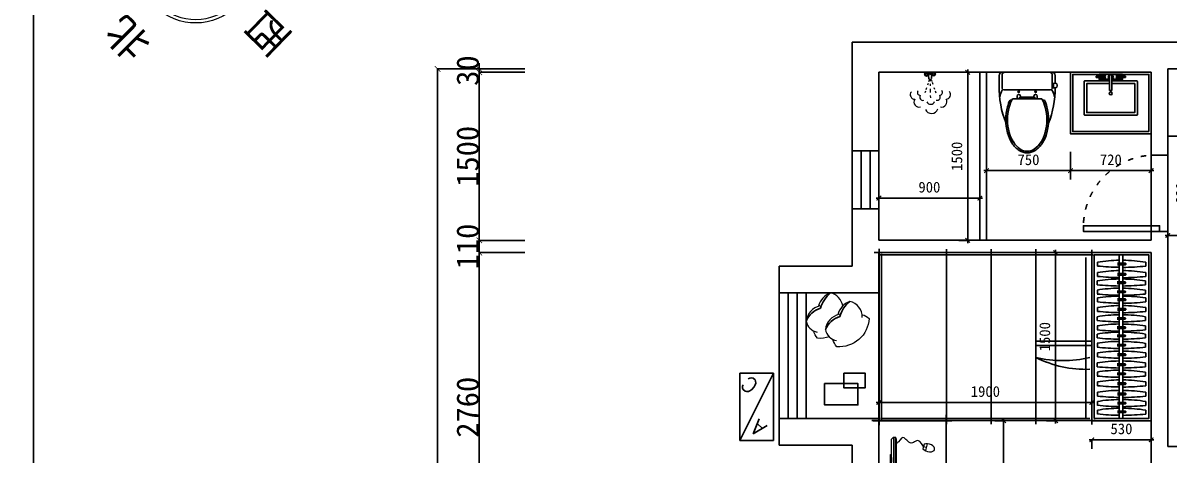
# Model space of a CAD drawing. Header units: millimetres. Extents: x -113526 to 211532, y -79714 to 28306.
# Drawn here: x 150122 to 160355, y -6487 to -2629 of the extents above; entities that cross this region are included whole.
import ezdxf

# ---------------------------------------------------------------- set-up
doc = ezdxf.new("R2010")
doc.units = ezdxf.units.MM
doc.header["$PDMODE"] = 35
doc.linetypes.add('ACAD_ISO03W100', pattern=[30, 12, -18])
doc.linetypes.add('CONTINOUS', pattern=[0])
for name, color, linetype in [('$Longfin_AP_HATCH', 1, 'Continuous'), ('10线框', 8, 'Continuous'), ('F', 8, 'Continuous'), ('J-家具线', 51, 'Continuous'), ('P-Plumbing-fix(洁具)', 4, 'Continuous'), ('填充', 8, 'Continuous'), ('文字说明', 4, 'Continuous')]:
    doc.layers.add(name, color=color, linetype=linetype)
for name, color, linetype, lineweight in [('0.15', 3, 'Continuous', 15), ('8', 8, 'Continuous', 5), ('T-填充线', 8, 'Continuous', 5), ('WALL', 160, 'Continuous', 30), ('内线', 8, 'Continuous', 9), ('地面', 155, 'Continuous', 5), ('墙线', 7, 'CONTINOUS', 30), ('外线', 4, 'Continuous', 15), ('家具线', 135, 'Continuous', 18)]:
    doc.layers.add(name, color=color, linetype=linetype, lineweight=lineweight)
doc.styles.get("Standard").update_dxf_attribs({"font": 'txt', "bigfont": 'gbcbig.shx'})
doc.styles.add('宋体', font='', dxfattribs={"width": 0.7})
doc.styles.add('标准', font='simhei.ttf')
doc.styles.get('宋体').set_extended_font_data('新宋体')
doc.dimstyles.new('50', dxfattribs={"dimtxt": 120, "dimasz": 50, "dimexe": 1, "dimexo": 1, "dimgap": 1, "dimtad": 1, "dimdec": 0, "dimtxsty": '标准', "dimblk": 'ARCHTICK', "dimcen": 0, "dimdle": 1, "dimclrd": 157, "dimclre": 157, "dimclrt": 40, "dimadec": 0, "dimazin": 0, "dimtfac": 1, "dimtdec": 0, "dimtix": 1, "dimtmove": 2, "dimatfit": 3, "dimldrblk": 'DOT', "dimfxl": 100, "dimarcsym": 0})
doc.dimstyles.new('A3 HBA_80', dxfattribs={"dimscale": 80, "dimtxt": 2, "dimasz": 0.03, "dimexe": 2, "dimexo": 2.5, "dimgap": 0.6, "dimtad": 1, "dimdec": 0, "dimzin": 0, "dimdsep": 46, "dimtxsty": '标准', "dimblk": 'HBA_DIMENSION_TICK', "dimcen": 0, "dimclrd": 1, "dimclre": 1, "dimclrt": 2, "dimadec": 0, "dimazin": 0, "dimtfac": 1, "dimtdec": 0, "dimtix": 1, "dimtmove": 2, "dimatfit": 3, "dimldrblk": 'DOT', "dimfxl": 1, "dimtvp": 1, "dimtolj": 1, "dimtzin": 0, "dimarcsym": 0})

# ---------------------------------------------------------------- blocks, each defined once
blk = doc.blocks.new('*X105')
at = {"color": 0, "linetype": 'ByBlock'}
for p, q in [((-215.75, 162.49), (-215.7467, 162.49)), ((-215.75, 162.48), (-215.7433, 162.48)), ((-215.75, 162.47), (-215.74, 162.47)), ((-215.75, 162.46), (-215.7367, 162.46)), ((-215.75, 162.45), (-215.7333, 162.45)), ((-215.75, 162.44), (-215.73, 162.44)), ((-215.75, 162.43), (-215.7267, 162.43)), ((-215.75, 162.42), (-215.7233, 162.42)), ((-215.75, 162.41), (-215.72, 162.41)), ((-215.75, 162.4), (-215.7167, 162.4)), ((-215.75, 162.39), (-215.7133, 162.39)), ((-215.75, 162.38), (-215.71, 162.38)), ((-215.75, 162.37), (-215.7067, 162.37)), ((-215.75, 162.36), (-215.7033, 162.36)), ((-215.75, 162.35), (-215.7, 162.35)), ((-215.75, 162.34), (-215.6967, 162.34)), ((-215.75, 162.33), (-215.6933, 162.33)), ((-215.75, 162.32), (-215.69, 162.32)), ((-215.75, 162.31), (-215.6867, 162.31)), ((-215.75, 162.3), (-215.6833, 162.3)), ((-215.75, 162.29), (-215.68, 162.29)), ((-215.75, 162.28), (-215.6767, 162.28)), ((-215.75, 162.27), (-215.6733, 162.27)), ((-215.75, 162.26), (-215.67, 162.26)), ((-215.75, 162.25), (-215.6667, 162.25))]:
    blk.add_line(p, q, dxfattribs=at)
blk = doc.blocks.new('A$C2CD672AE')
at = {"layer": '内线'}
for p, q in [((1439, 2139), (1490, 716)), ((1073, 1791), (1139, 1730)), ((1171, 1700), (1204, 1670)), ((1737, 1720), (1707, 1688)), ((1828, 1818), (1767, 1753)), ((2175, 1453), (753, 1402)), ((1192, 1134), (1222, 1167)), ((1757, 1155), (1725, 1185)), ((1101, 1037), (1161, 1102)), ((1855, 1064), (1790, 1124))]:
    blk.add_line(p, q, dxfattribs=at)
blk.add_ellipse((1464, 1427), major_axis=(711, 26), ratio=1, start_param=3.141978264177717, end_param=9.425163571357302, dxfattribs=at)
at = {"layer": '填充'}
for p, q in [((1219, 1686), (1690, 1703)), ((1150, 1594), (1766, 1616)), ((1117, 1504), (1805, 1529)), ((1123, 1326), (1812, 1351)), ((1163, 1239), (1779, 1261)), ((1239, 1152), (1709, 1169))]:
    blk.add_line(p, q, dxfattribs=at)
for centre, major_axis, start_param, end_param in [((1512, 1429), (359, 13), 1.703934, 4.579254), ((1638, 1434), (396, 14), 2.024394, 4.258792), ((1978, 1446), (624, 23), 2.535824, 3.747363), ((1417, 1426), (359, 13), -1.437658, 1.437662), ((1291, 1421), (396, 14), -1.117199, 1.117198), ((951, 1409), (624, 23), -0.605771, 0.605769)]:
    blk.add_ellipse(centre, major_axis=major_axis, ratio=1, start_param=start_param, end_param=end_param, dxfattribs=at)
at = {"layer": '外线', "color": 4}
for p, q in [((1326, 1755), (1439, 2139)), ((1439, 2139), (1578, 1764)), ((1119, 1708), (1073, 1791)), ((1073, 1791), (1160, 1752)), ((1204, 1732), (1249, 1711)), ((1658, 1726), (1702, 1749)), ((1745, 1773), (1828, 1818)), ((1828, 1818), (1788, 1732)), ((1166, 1621), (1142, 1665)), ((1768, 1688), (1748, 1642)), ((1792, 1566), (2175, 1453)), ((753, 1402), (1127, 1542)), ((2175, 1453), (1801, 1313)), ((1136, 1289), (753, 1402)), ((1160, 1167), (1181, 1212)), ((1270, 1129), (1226, 1105)), ((1724, 1123), (1679, 1144)), ((1762, 1233), (1786, 1190)), ((1810, 1147), (1855, 1064)), ((1101, 1037), (1140, 1123)), ((1184, 1082), (1101, 1037)), ((1490, 716), (1350, 1090)), ((1602, 1100), (1490, 716)), ((1855, 1064), (1769, 1103))]:
    blk.add_line(p, q, dxfattribs=at)
for major_axis, start_param, end_param in [((667, 24), 1.593102, 3.119284), ((667, 24), 0.022306, 1.548488), ((444, 16), 1.779546, 2.932844), ((444, 16), 0.208747, 1.362046), ((400, 14), 1.84607, 2.866322), ((356, 13), 3.142587, 9.425772), ((400, 14), 0.275272, 1.295524), ((667, 24), -1.548489, -0.022306), ((667, 24), 3.163899, 4.690082), ((444, 16), 3.350341, 4.503639), ((400, 14), 3.416861, 4.437113), ((444, 16), -1.362047, -0.208749), ((400, 14), -1.295523, -0.275271)]:
    blk.add_ellipse((1464, 1427), major_axis=major_axis, ratio=1, start_param=start_param, end_param=end_param, dxfattribs=at)
at = {"layer": '填充', "zscale": 1423.198896863453}
for p, xscale, yscale, rotation in [((316625, -217920), 1423.198923259011, 1423.198883873476, 2.064354803936039), ((220812, 316588), 1423.198883873476, 1423.198923259011, 92.06435480393606), ((-217884, -313734), 1423.198883873496, 1423.198923259011, 272.064354803936), ((-313697, 220775), 1423.198923259011, 1423.198883873476, 182.064354803936)]:
    blk.add_blockref('*X105', p, dxfattribs=dict(at, xscale=xscale, yscale=yscale, rotation=rotation))
at = {"layer": '文字说明', "color": 4, "style": '宋体'}
for s, rotation, p in [('东', 3.7854, (1155, 2475)), ('南', 271.9394, (2505, 1716)), ('北', 91.7842, (426, 1098)), ('西', 182.5946, (1780, 404))]:
    blk.add_text(s, height=370, rotation=rotation, dxfattribs=at).set_placement(p)
blk = doc.blocks.new('_ArchTick')
at = {"color": 0, "linetype": 'ByBlock', "const_width": 0.15}
blk.add_lwpolyline([(-0.5, -0.5), (0.5, 0.5)], dxfattribs=at)
blk = doc.blocks.new('*D293')
at = {"color": 157, "lineweight": -2, "ltscale": 200, "transparency": 16777216}
for p, q in [((154604, -3040), (154196, -3040)), ((154604, -3070), (154196, -3070)), ((154197, -3040), (154197, -2990)), ((154197, -3040), (154197, -3070)), ((154197, -3070), (154197, -3120))]:
    blk.add_line(p, q, dxfattribs=at)
at = {"layer": 'Defpoints', "color": 0, "ltscale": 200, "transparency": 16777216}
for p in [(154197, -3070), (154605, -3040), (154605, -3070)]:
    blk.add_point(p, dxfattribs=at)
at = {"color": 157, "lineweight": -2, "ltscale": 200, "transparency": 16777216, "xscale": 50, "yscale": 50, "zscale": 50}
for p, rotation in [((154197, -3040), 270), ((154197, -3070), 90)]:
    blk.add_blockref('_ArchTick', p, dxfattribs=dict(at, rotation=rotation))
at = {"color": 2, "ltscale": 200, "transparency": 16777216, "insert": (154094, -3055), "char_height": 200, "attachment_point": 5, "rotation": 90, "style": '标准'}
blk.add_mtext('30', dxfattribs=at)
blk = doc.blocks.new('_Dot')
at = {"color": 0, "linetype": 'ByBlock', "lineweight": -2}
blk.add_line((-0.5, 0), (-1, 0), dxfattribs=at)
at = {"color": 0, "linetype": 'ByBlock', "const_width": 0.5}
blk.add_lwpolyline([(-0.25, 0, 1), (0.25, 0, 1)], format="xyb", close=True, dxfattribs=at)
blk = doc.blocks.new('DOT')
at = {"color": 0, "linetype": 'ByBlock'}
blk.add_line((-0.35, 0), (-1, 0), dxfattribs=at)
at = {"color": 0, "linetype": 'ByBlock', "const_width": 0.35}
blk.add_lwpolyline([(-0.175, 0, 1), (0.175, 0, 1)], format="xyb", close=True, dxfattribs=at)
blk = doc.blocks.new('*D294')
at = {"color": 157, "lineweight": -2, "ltscale": 200, "transparency": 16777216}
for p, q in [((154604, -3070), (154196, -3070)), ((154197, -3069), (154197, -4571)), ((154604, -4570), (154196, -4570))]:
    blk.add_line(p, q, dxfattribs=at)
at = {"layer": 'Defpoints', "color": 0, "ltscale": 200, "transparency": 16777216}
for p in [(154605, -3070), (154197, -4570), (154605, -4570)]:
    blk.add_point(p, dxfattribs=at)
at = {"color": 157, "lineweight": -2, "ltscale": 200, "transparency": 16777216, "xscale": 50, "yscale": 50, "zscale": 50}
for p, rotation in [((154197, -3070), 90), ((154197, -4570), 270)]:
    blk.add_blockref('_ArchTick', p, dxfattribs=dict(at, rotation=rotation))
at = {"color": 2, "ltscale": 200, "transparency": 16777216, "insert": (154094, -3820), "char_height": 200, "attachment_point": 5, "rotation": 90, "style": '标准'}
blk.add_mtext('1500', dxfattribs=at)
blk = doc.blocks.new('*D295')
at = {"color": 157, "lineweight": -2, "ltscale": 200, "transparency": 16777216}
for p, q in [((154604, -4570), (154196, -4570)), ((154197, -4570), (154197, -4520)), ((154197, -4570), (154197, -4680)), ((154604, -4680), (154196, -4680)), ((154197, -4680), (154197, -4730))]:
    blk.add_line(p, q, dxfattribs=at)
at = {"layer": 'Defpoints', "color": 0, "ltscale": 200, "transparency": 16777216}
for p in [(154605, -4570), (154197, -4680), (154605, -4680)]:
    blk.add_point(p, dxfattribs=at)
at = {"color": 157, "lineweight": -2, "ltscale": 200, "transparency": 16777216, "xscale": 50, "yscale": 50, "zscale": 50}
for p, rotation in [((154197, -4570), 270), ((154197, -4680), 90)]:
    blk.add_blockref('_ArchTick', p, dxfattribs=dict(at, rotation=rotation))
at = {"color": 2, "ltscale": 200, "transparency": 16777216, "insert": (154094, -4625), "char_height": 200, "attachment_point": 5, "rotation": 90, "style": '标准'}
blk.add_mtext('110', dxfattribs=at)
blk = doc.blocks.new('*D296')
at = {"color": 157, "lineweight": -2, "ltscale": 200, "transparency": 16777216}
for p, q in [((154604, -4680), (154196, -4680)), ((154197, -4679), (154197, -7441)), ((154604, -7440), (154196, -7440))]:
    blk.add_line(p, q, dxfattribs=at)
at = {"layer": 'Defpoints', "color": 0, "ltscale": 200, "transparency": 16777216}
for p in [(154605, -4680), (154197, -7440), (154605, -7440)]:
    blk.add_point(p, dxfattribs=at)
at = {"color": 157, "lineweight": -2, "ltscale": 200, "transparency": 16777216, "xscale": 50, "yscale": 50, "zscale": 50}
for p, rotation in [((154197, -4680), 90), ((154197, -7440), 270)]:
    blk.add_blockref('_ArchTick', p, dxfattribs=dict(at, rotation=rotation))
at = {"color": 2, "ltscale": 200, "transparency": 16777216, "insert": (154094, -6060), "char_height": 200, "attachment_point": 5, "rotation": 90, "style": '标准'}
blk.add_mtext('2760', dxfattribs=at)
blk = doc.blocks.new('*D303')
at = {"color": 157, "lineweight": -2, "ltscale": 200, "transparency": 16777216}
for p, q in [((154604, -3040), (153823, -3040)), ((153824, -3039), (153824, -13081)), ((154604, -13080), (153823, -13080))]:
    blk.add_line(p, q, dxfattribs=at)
at = {"layer": 'Defpoints', "color": 0, "ltscale": 200, "transparency": 16777216}
for p in [(154605, -3040), (153824, -13080), (154605, -13080)]:
    blk.add_point(p, dxfattribs=at)
at = {"color": 157, "lineweight": -2, "ltscale": 200, "transparency": 16777216, "xscale": 50, "yscale": 50, "zscale": 50}
for p, rotation in [((153824, -3040), 90), ((153824, -13080), 270)]:
    blk.add_blockref('_ArchTick', p, dxfattribs=dict(at, rotation=rotation))
at = {"color": 2, "ltscale": 200, "transparency": 16777216, "insert": (153722, -8060), "char_height": 200, "attachment_point": 5, "rotation": 90, "style": '标准'}
blk.add_mtext('10040', dxfattribs=at)
blk = doc.blocks.new('sadffgdj')
at = {"color": 250, "linetype": 'Continuous'}
for p, q in [((108091, -7757), (108692, -7757)), ((108091, -8057), (108091, -7757)), ((108692, -7757), (108692, -8057)), ((108692, -8057), (108091, -8057))]:
    blk.add_line(p, q, dxfattribs=at)
at = {"color": 250, "linetype": 'ByBlock'}
blk.add_line((108692, -8057), (108091, -7757), dxfattribs=at)
at = {"color": 250, "linetype": 'Continuous'}
for s, p in [('A', (108220, -8005)), ('C', (108598, -7933))]:
    blk.add_text(s, height=136, rotation=48.9322, dxfattribs=at).set_placement(p)
blk = doc.blocks.new('dsfbN')
at = {"color": 8}
blk.add_lwpolyline([(173732475, 71137091, -0.14773), (173732557, 71136951, -0.213343), (173732678, 71136828, -0.178662)], format="xyb", dxfattribs=at)
at = {"layer": '0.15', "color": 4, "linetype": 'ByBlock'}
for points in [[(173732355, 71136954, -0.356772), (173732475, 71137091, -0.249542), (173732575, 71136967, 9.61688)], [(173732358, 71136978, 0.165541), (173732295, 71136949, 0.425989), (173732568, 71136681, 0.121523), (173732606, 71136744, -7.115464)], [(173732564, 71136971, -0.306663), (173732678, 71136828, -0.30633), (173732574, 71136735, 0.872847)]]:
    blk.add_lwpolyline(points, format="xyb", dxfattribs=at)
blk = doc.blocks.new('DGBAehnrgm')
at = {"color": 8}
blk.add_lwpolyline([(173732475, 71137091, -0.14773), (173732557, 71136951, -0.213343), (173732678, 71136828, -0.178662)], format="xyb", dxfattribs=at)
at = {"layer": '0.15', "color": 4, "linetype": 'ByBlock'}
for points in [[(173732359, 71136982, -0.302541), (173732475, 71137091, -0.249542), (173732575, 71136967)], [(173732564, 71136971, -0.306663), (173732678, 71136828, -0.30633), (173732574, 71136735, 0.872847)], [(173732464, 71136699, 0.100993), (173732568, 71136681, 0.121523), (173732606, 71136744)]]:
    blk.add_lwpolyline(points, format="xyb", dxfattribs=at)
at = {"layer": '$Longfin_AP_HATCH', "color": 2}
blk.add_blockref('dsfbN', (-176, -66), dxfattribs=at)
blk = doc.blocks.new('A$C2DE57C36')
at = {"color": 251}
for p, q in [((0, 1944), (1576, 1944)), ((41, 16), (41, 2010)), ((1541, 0), (1541, 1989)), ((50, 1924), (1531, 1924)), ((50, 1924), (1531, 1924)), ((61, 64), (61, 1933)), ((61, 64), (61, 1933)), ((1521, 34), (1521, 1934)), ((1521, 34), (1521, 1934)), ((10, 1344), (1571, 1344)), ((10, 1344), (1571, 1344)), ((10, 944), (1571, 944)), ((10, 944), (1571, 944)), ((10, 544), (1571, 544)), ((10, 544), (1571, 544)), ((711, 44), (711, 544)), ((711, 44), (711, 544)), ((751, 44), (751, 544)), ((751, 44), (751, 544))]:
    blk.add_line(p, q, dxfattribs=at)
at = {"color": 4}
for p, q in [((0, 1944), (1576, 1944)), ((41, 16), (41, 2010)), ((1541, 0), (1541, 1989)), ((1541, 50), (1541, 550)), ((8, 46), (1566, 46))]:
    blk.add_line(p, q, dxfattribs=at)
at = {"color": 250}
blk.add_line((61, 100), (1496, 100), dxfattribs=at)
at = {"color": 251}
for centre, radius, start, end in [((1482, 101), 983, 153.2081, 182.1434), ((1638, 304), 1061, 166.9264, 193.0736)]:
    blk.add_arc(centre, radius, start, end, dxfattribs=at)
blk = doc.blocks.new('drtyjj')
at = {"layer": 'F', "color": 8}
for p, q in [((174031251, 70471532), (174031251, 70471497)), ((174031434, 70471523), (174031505, 70471523)), ((174031434, 70471509), (174031505, 70471509)), ((174031682, 70471497), (174031682, 70471532))]:
    blk.add_line(p, q, dxfattribs=at)
for centre, radius, start, end in [((174031474, 70470092), 1457, 90.6883, 98.7924), ((174031474, 70473686), 2201, 264.1905, 269.5447), ((174031438, 70471516), 8.08, 123.9774, 236.0226), ((174031477, 70470315), 1234, 80.4428, 89.4543), ((174031477, 70473348), 1862, 270.3605, 276.3167)]:
    blk.add_arc(centre, radius, start, end, dxfattribs=at)
blk = doc.blocks.new('hfd')
at = {"layer": 'F', "color": 8}
for p, q in [((-1034314, -372043), (-1034280, -372043)), ((-1034232, -372043), (-1034197, -372043)), ((-1034305, -372225), (-1034305, -372297)), ((-1034291, -372225), (-1034291, -372297)), ((-1034222, -372225), (-1034222, -372297)), ((-1034209, -372225), (-1034209, -372297)), ((-1034280, -372474), (-1034314, -372474)), ((-1034197, -372473), (-1034232, -372473))]:
    blk.add_line(p, q, dxfattribs=at)
for centre, radius, start, end in [((-1032874, -372266), 1457, 171.2076, 179.3117), ((-1036469, -372266), 2201, 0.4553, 5.8095), ((-1032791, -372265), 1457, 171.2076, 179.3117), ((-1036386, -372265), 2201, 0.4553, 5.8095), ((-1034298, -372230), 8.08, 33.9774, 146.0226), ((-1034216, -372230), 8.08, 33.9774, 146.0226), ((-1033097, -372269), 1234, 180.5457, 189.5572), ((-1036130, -372269), 1862, 353.6833, 359.6395), ((-1033015, -372269), 1234, 180.5457, 189.5572), ((-1036047, -372269), 1862, 353.6833, 359.6395)]:
    blk.add_arc(centre, radius, start, end, dxfattribs=at)
blk = doc.blocks.new('HBA_DIMENSION_TICK')
at = {"color": 0, "linetype": 'ByBlock'}
for p, q in [((-10, 0), (0, 0)), ((0, 0), (10, 0))]:
    blk.add_line(p, q, dxfattribs=at)
at = {"color": 50, "linetype": 'ByBlock'}
blk.add_solid([(-10, -7), (-7, -10), (7, 10), (10, 7)], dxfattribs=at)
blk = doc.blocks.new('*D330')
at = {"color": 157, "lineweight": -2, "transparency": 16777216}
for p, q in [((158878, -6180), (158798, -6180)), ((158878, -6182), (158878, -7437)), ((158878, -7440), (158798, -7440))]:
    blk.add_line(p, q, dxfattribs=at)
at = {"layer": 'Defpoints', "color": 0, "transparency": 16777216}
for p in [(158878, -6180), (158878, -7440), (158878, -7440)]:
    blk.add_point(p, dxfattribs=at)
at = {"color": 157, "lineweight": -2, "transparency": 16777216, "xscale": 2.4, "yscale": 2.4, "zscale": 2.4}
for p, rotation in [((158878, -6180), 90), ((158878, -7440), 270)]:
    blk.add_blockref('HBA_DIMENSION_TICK', p, dxfattribs=dict(at, rotation=rotation))
at = {"color": 2, "transparency": 16777216, "insert": (158782, -6810), "char_height": 96, "attachment_point": 5, "rotation": 90, "style": '标准'}
blk.add_mtext('\\A1;1260', dxfattribs=at)
blk = doc.blocks.new('A$C63650F3D')
at = {"layer": '8', "color": 8}
for p, q in [((243, 852), (243, 942)), ((166, 775), (75, 774)), ((320, 775), (411, 775)), ((243, 697), (243, 607))]:
    blk.add_line(p, q, dxfattribs=at)
for radius in [77.3, 69.4]:
    blk.add_circle((243, 775), radius, dxfattribs=at)
at = {"layer": 'WALL', "color": 4}
for p, q in [((50, 324), (50, 1024)), ((1310, 324), (1310, 1024)), ((1360, 974), (0, 974)), ((1361, 374), (0, 374)), ((401, 0), (364, 374)), ((851, 5), (879, 374))]:
    blk.add_line(p, q, dxfattribs=at)
at = {"layer": 'WALL', "color": 8}
for p, q in [((439, 135), (407, 374)), ((810, 130), (837, 374))]:
    blk.add_line(p, q, dxfattribs=at)
blk.add_circle((243, 775), 104, dxfattribs=at)
for centre in [(637, 735), (637, 672)]:
    blk.add_arc(centre, 548, 244.4664, 292.7937, dxfattribs=at)
at = {"layer": 'WALL', "color": 4}
blk.add_arc((636, 941), 881, 250.3249, 287.7584, dxfattribs=at)
at = {"layer": '地面', "color": 8}
for p, q in [((1162, 843), (757, 843)), ((1162, 829), (757, 829)), ((773, 820), (757, 822)), ((1005, 874), (915, 874)), ((939, 874), (939, 861)), ((981, 873), (939, 873)), ((981, 871), (939, 871)), ((981, 868), (939, 868)), ((981, 865), (939, 865)), ((981, 862), (939, 862)), ((981, 874), (981, 861)), ((1104, 543), (1043, 559)), ((1100, 570), (1059, 582)), ((1080, 576), (1073, 551))]:
    blk.add_line(p, q, dxfattribs=at)
at = {"layer": '地面', "color": 8, "extrusion": (0, 0, -1)}
for centre, major_axis, start_param, end_param in [((925, 865), (13.5, -0.1), 2.81224, 3.889051), ((995, 865), (-0.1, -13.5), 3.950423, 5.027234)]:
    blk.add_ellipse(centre, major_axis=major_axis, ratio=1, start_param=start_param, end_param=end_param, dxfattribs=at)
at = {"layer": '地面', "color": 8}
blk.add_ellipse((1068, 533), major_axis=(15.1, 56.2), ratio=0.57476, start_param=0.696467, end_param=5.586718, dxfattribs=at)
blk.add_open_spline([(1080, 576), (1167, 623), (1065, 680), (1190, 761), (1141, 776), (1110, 813), (1104, 820)], degree=3, knots=[0, 0, 0, 0, 95.267972, 207.243527, 324.461045, 354.719429, 354.719429, 354.719429, 354.719429], dxfattribs=at)
at = {"layer": '家具线', "color": 8}
for p, q in [((757, 843), (775, 861)), ((757, 822), (757, 843)), ((1147, 820), (773, 820)), ((775, 861), (1144, 861)), ((1144, 861), (1162, 843)), ((1147, 820), (1162, 822)), ((1162, 843), (1162, 822))]:
    blk.add_line(p, q, dxfattribs=at)
blk = doc.blocks.new('*D343')
at = {"color": 157, "lineweight": -2, "transparency": 16777216}
for p, q in [((157765, -6017), (157765, -5937)), ((157768, -6017), (159663, -6017)), ((159665, -6017), (159665, -5937))]:
    blk.add_line(p, q, dxfattribs=at)
at = {"layer": 'Defpoints', "color": 0, "transparency": 16777216}
for p in [(159665, -6017), (157765, -6130), (159665, -6078)]:
    blk.add_point(p, dxfattribs=at)
at = {"color": 157, "lineweight": -2, "transparency": 16777216, "xscale": 2.4, "yscale": 2.4, "zscale": 2.4, "rotation": 180}
blk.add_blockref('HBA_DIMENSION_TICK', (157765, -6017), dxfattribs=at)
at = {"color": 157, "lineweight": -2, "transparency": 16777216, "xscale": 2.4, "yscale": 2.4, "zscale": 2.4}
blk.add_blockref('HBA_DIMENSION_TICK', (159665, -6017), dxfattribs=at)
at = {"color": 2, "transparency": 16777216, "insert": (158715, -5920), "char_height": 96, "attachment_point": 5, "style": '标准'}
blk.add_mtext('\\A1;1900', dxfattribs=at)
blk = doc.blocks.new('*D344')
at = {"color": 157, "lineweight": -2, "transparency": 16777216}
for p, q in [((159665, -6350), (159665, -6430)), ((159668, -6350), (160193, -6350)), ((160195, -6350), (160195, -6430))]:
    blk.add_line(p, q, dxfattribs=at)
at = {"layer": 'Defpoints', "color": 0, "transparency": 16777216}
for p in [(159665, -6213), (160195, -6245), (160195, -6350)]:
    blk.add_point(p, dxfattribs=at)
at = {"color": 157, "lineweight": -2, "transparency": 16777216, "xscale": 2.4, "yscale": 2.4, "zscale": 2.4, "rotation": 180}
blk.add_blockref('HBA_DIMENSION_TICK', (159665, -6350), dxfattribs=at)
at = {"color": 157, "lineweight": -2, "transparency": 16777216, "xscale": 2.4, "yscale": 2.4, "zscale": 2.4}
blk.add_blockref('HBA_DIMENSION_TICK', (160195, -6350), dxfattribs=at)
at = {"color": 2, "transparency": 16777216, "insert": (159930, -6253), "char_height": 96, "attachment_point": 5, "style": '标准'}
blk.add_mtext('\\A1;530', dxfattribs=at)
blk = doc.blocks.new('*D345')
at = {"color": 157, "lineweight": -2, "transparency": 16777216}
for p, q in [((159342, -4680), (159262, -4680)), ((159342, -6177), (159342, -4682)), ((159342, -6180), (159262, -6180))]:
    blk.add_line(p, q, dxfattribs=at)
at = {"layer": 'Defpoints', "color": 0, "transparency": 16777216}
for p in [(159342, -4680), (159342, -4680), (159342, -6180)]:
    blk.add_point(p, dxfattribs=at)
at = {"color": 157, "lineweight": -2, "transparency": 16777216, "xscale": 2.4, "yscale": 2.4, "zscale": 2.4}
for p, rotation in [((159342, -4680), 90), ((159342, -6180), 270)]:
    blk.add_blockref('HBA_DIMENSION_TICK', p, dxfattribs=dict(at, rotation=rotation))
at = {"color": 2, "transparency": 16777216, "insert": (159246, -5430), "char_height": 96, "attachment_point": 5, "rotation": 90, "style": '标准'}
blk.add_mtext('\\A1;1500', dxfattribs=at)
blk = doc.blocks.new('*D346')
at = {"color": 157, "lineweight": -2, "transparency": 16777216}
for p, q in [((160505, -3810), (160641, -3810)), ((160561, -4487), (160561, -3812)), ((160505, -4490), (160641, -4490))]:
    blk.add_line(p, q, dxfattribs=at)
at = {"layer": 'Defpoints', "color": 0, "transparency": 16777216}
for p in [(160345, -3810), (160561, -3810), (160345, -4490)]:
    blk.add_point(p, dxfattribs=at)
at = {"color": 157, "lineweight": -2, "transparency": 16777216, "xscale": 2.4, "yscale": 2.4, "zscale": 2.4}
for p, rotation in [((160561, -3810), 90), ((160561, -4490), 270)]:
    blk.add_blockref('HBA_DIMENSION_TICK', p, dxfattribs=dict(at, rotation=rotation))
at = {"color": 2, "transparency": 16777216, "insert": (160464, -4150), "char_height": 96, "attachment_point": 5, "rotation": 90, "style": '标准'}
blk.add_mtext('\\A1;680', dxfattribs=at)
blk = doc.blocks.new('A$C0A38447F')
at = {"layer": 'P-Plumbing-fix(洁具)', "color": 251, "linetype": 'ByBlock'}
for p, q in [((-398, 469), (-498, 469)), ((-498, 449), (-498, 469)), ((-398, 449), (-498, 449)), ((-398, 469), (-398, 449)), ((-323, 484), (-323, 285)), ((-293, 484), (-323, 484)), ((-293, 484), (-293, 285)), ((-218, 469), (-118, 469)), ((-218, 469), (-218, 449)), ((-218, 449), (-118, 449)), ((-118, 449), (-118, 469)), ((-293, 285), (-323, 285))]:
    blk.add_line(p, q, dxfattribs=at)
for points in [[(-158, 469), (-158, 492), (-458, 492), (-458, 469)], [(-458, 449), (-458, 427), (-323, 427)], [(-293, 427), (-158, 427), (-158, 449)]]:
    blk.add_lwpolyline(points, dxfattribs=at)
at = {"layer": 'P-Plumbing-fix(洁具)'}
blk.add_lwpolyline([(-294, 407), (25, 407, -0.414214), (34, 397), (34, -24, -0.414214), (25, -34), (-642, -34, -0.414214), (-652, -24), (-652, 397, -0.414214), (-642, 407), (-323, 407)], format="xyb", dxfattribs=at)
at = {"layer": 'P-Plumbing-fix(洁具)', "color": 251}
blk.add_lwpolyline([(-294, 372), (0, 372), (0, 0), (-617, 0), (-617, 372), (-323, 372)], dxfattribs=at)
blk.add_circle((-309, 246), 19.6, dxfattribs=at)
at = {"layer": 'P-Plumbing-fix(洁具)', "color": 251, "linetype": 'ByBlock'}
for centre, radius, start, end in [((-408, 459), 30, 199.4712, 160.5288), ((-308, 456), 32.5, 297.4729, 242.5271), ((-208, 459), 30, 19.4712, 340.5288)]:
    blk.add_arc(centre, radius, start, end, dxfattribs=at)
blk = doc.blocks.new('bb')
at = {"color": 4}
for p, q in [((1333667, -585163, 0), (1333667, -585251, 0)), ((1333697, -585133, 0), (1334137, -585133, 0)), ((1334167, -585163, 0), (1334167, -585232, 0)), ((1334186, -585247, 0), (1334186, -585255, 0)), ((1333764, -585381, 0), (1333781, -585381, 0)), ((1334054, -585381, 0), (1334071, -585381, 0))]:
    blk.add_line(p, q, dxfattribs=at)
at = {"color": 8}
for p, q in [((1333693, -585158, 0), (1333693, -585275, 0)), ((1334141, -585158, 0), (1334141, -585275, 0)), ((1334141, -585163, 0), (1334141, -585251, 0)), ((1333709, -585291, 0), (1334125, -585291, 0)), ((1333842, -585307, 0), (1333832, -585307, 0)), ((1333842, -585307, 0), (1333842, -585297, 0)), ((1333842, -585307, 0), (1333853, -585307, 0)), ((1333842, -585307, 0), (1333842, -585317, 0)), ((1333992, -585307, 0), (1333982, -585307, 0)), ((1333992, -585307, 0), (1333992, -585297, 0)), ((1333992, -585307, 0), (1334003, -585307, 0)), ((1333992, -585307, 0), (1333992, -585317, 0)), ((1334151, -585232, 0), (1334141, -585232, 0)), ((1334151, -585271, 0), (1334141, -585271, 0)), ((1334170, -585231, 0), (1334151, -585232, 0)), ((1334151, -585232, 0), (1334151, -585271, 0)), ((1334170, -585271, 0), (1334151, -585271, 0)), ((1333786, -585371, 0), (1334049, -585371, 0)), ((1333827, -585346, 0), (1333827, -585371, 0)), ((1333847, -585362, 0), (1333847, -585371, 0)), ((1333853, -585356, 0), (1333981, -585356, 0)), ((1333857, -585346, 0), (1333857, -585356, 0)), ((1333863, -585356, 0), (1333863, -585371, 0)), ((1333971, -585356, 0), (1333971, -585371, 0)), ((1333977, -585346, 0), (1333977, -585356, 0)), ((1333987, -585362, 0), (1333987, -585371, 0)), ((1334007, -585346, 0), (1334007, -585371, 0))]:
    blk.add_line(p, q, dxfattribs=at)
for centre in [(1333842, -585307, 0), (1333992, -585307, 0)]:
    blk.add_circle(centre, 7, dxfattribs=at)
at = {"color": 4}
for centre, radius, start, end in [((1333697, -585163, 0), 30, 90, 180), ((1334137, -585163, 0), 30, 0, 90), ((1334508, -585273, 0), 841, 178.4928, 202.0252), ((1333327, -585273, 0), 841, 337.9748, 0.1218), ((1334170, -585247, 0), 16, 0, 90), ((1334170, -585255, 0), 16, 270, 0), ((1334057, -585522, 0), 325, 154.257, 165.5352), ((1333778, -585522, 0), 325, 14.4648, 25.743), ((1334192, -585557, 0), 465, 165.5352, 180), ((1333643, -585557, 0), 465, 0, 14.4648), ((1334192, -585557, 0), 465, 180, 194.4648), ((1333643, -585557, 0), 465, 345.5352, 0), ((1334057, -585592, 0), 325, 194.4648, 211.9137), ((1333778, -585592, 0), 325, 328.0863, 345.5352), ((1333971, -585645, 0), 224, 211.9137, 236.3718), ((1333917, -585726, 0), 127, 236.3718, 270), ((1333917, -585726, 0), 127, 270, 303.6282), ((1333864, -585645, 0), 224, 303.6282, 328.0863)]:
    blk.add_arc(centre, radius, start, end, dxfattribs=at)
at = {"color": 8}
for centre, radius, start, end in [((1333718, -585158, 0), 25, 90, 180), ((1334116, -585158, 0), 25, 0, 90), ((1333800, -585362, 0), 126, 146.1866, 174.0212), ((1333709, -585275, 0), 16, 180, 270), ((1334125, -585275, 0), 16, 270, 0), ((1334034, -585362, 0), 126, 5.9788, 33.8134), ((1334057, -585522, 0), 310, 150.8137, 165.5352), ((1333842, -585346, 0), 15, 0, 180), ((1333853, -585362, 0), 6, 90, 180), ((1333992, -585346, 0), 15, 0, 180), ((1333981, -585362, 0), 6, 0, 90), ((1333778, -585522, 0), 310, 14.4648, 29.1863), ((1334192, -585557, 0), 450, 165.5352, 180), ((1333643, -585557, 0), 450, 0, 14.4648), ((1334192, -585557, 0), 450, 180, 194.4648), ((1333643, -585557, 0), 450, 345.5352, 0), ((1334057, -585592, 0), 310, 194.4648, 211.9137), ((1333778, -585592, 0), 310, 328.0863, 345.5352), ((1333971, -585645, 0), 209, 211.9137, 236.3718), ((1333917, -585726, 0), 112, 236.3718, 270), ((1333917, -585726, 0), 112, 270, 303.6282), ((1333864, -585645, 0), 209, 303.6282, 328.0863)]:
    blk.add_arc(centre, radius, start, end, dxfattribs=at)
blk = doc.blocks.new('*D347')
at = {"color": 157, "lineweight": -2, "transparency": 16777216}
for p, q in [((159475, -3780), (159475, -4028)), ((158725, -3948), (158725, -4028)), ((159473, -3948), (158728, -3948))]:
    blk.add_line(p, q, dxfattribs=at)
at = {"layer": 'Defpoints', "color": 0, "transparency": 16777216}
for p in [(159475, -3620), (158725, -3820), (158725, -3948)]:
    blk.add_point(p, dxfattribs=at)
at = {"color": 157, "lineweight": -2, "transparency": 16777216, "xscale": 2.4, "yscale": 2.4, "zscale": 2.4, "rotation": 180}
blk.add_blockref('HBA_DIMENSION_TICK', (158725, -3948), dxfattribs=at)
at = {"color": 157, "lineweight": -2, "transparency": 16777216, "xscale": 2.4, "yscale": 2.4, "zscale": 2.4}
blk.add_blockref('HBA_DIMENSION_TICK', (159475, -3948), dxfattribs=at)
at = {"color": 2, "transparency": 16777216, "insert": (159100, -3851), "char_height": 96, "attachment_point": 5, "style": '标准'}
blk.add_mtext('\\A1;750', dxfattribs=at)
blk = doc.blocks.new('RTJJ')
at = {"layer": 'J-家具线', "color": 4}
for p, q in [((174029406, 70476362), (174029413, 70476313)), ((174029454, 70476362), (174029447, 70476311))]:
    blk.add_line(p, q, dxfattribs=at)
for centre, radius in [((174029379, 70476367), 23.8), ((174029379, 70476367), 16), ((174029479, 70476369), 23.8), ((174029479, 70476369), 16), ((174029430, 70476370), 8.29), ((174029430, 70476370), 3.32)]:
    blk.add_circle(centre, radius, dxfattribs=at)
for centre, radius, start, end in [((174029430, 70476368), 24.8, 345.1339, 195.1738), ((174029430, 70476310), 17.4, 171.1654, 0.9968)]:
    blk.add_arc(centre, radius, start, end, dxfattribs=at)
at = {"layer": 'T-填充线', "color": 8, "ltscale": 3}
for p, q in [((174029400, 70476242), (174029392, 70476218)), ((174029416, 70476285), (174029409, 70476266)), ((174029430, 70476237), (174029430, 70476210)), ((174029431, 70476288), (174029431, 70476271)), ((174029446, 70476285), (174029452, 70476266)), ((174029455, 70476257), (174029464, 70476230)), ((174029363, 70476137), (174029355, 70476116)), ((174029379, 70476183), (174029369, 70476155)), ((174029430, 70476167), (174029429, 70476121)), ((174029429, 70476079), (174029429, 70476046)), ((174029479, 70476187), (174029487, 70476162)), ((174029495, 70476140), (174029503, 70476115))]:
    blk.add_line(p, q, dxfattribs=at)
for centre, radius, start, end in [((174029219, 70476092), 61.1, 138.6839, 268.7006), ((174029293, 70476120), 38.2, 138.6839, 268.7006), ((174029330, 70476058), 43.9, 148.3324, 283.2776), ((174029520, 70476057), 43.9, 255.7825, 30.7278), ((174029557, 70476118), 38.2, 270.3595, 40.3763), ((174029641, 70476088), 61.1, 270.3595, 40.3763), ((174029277, 70475994), 70.2, 148.3324, 283.2776), ((174029433, 70476016), 56.3, 203.3714, 340.4569), ((174029581, 70475991), 70.2, 255.7825, 30.7278), ((174029442, 70475926), 90.1, 203.3714, 340.4569)]:
    blk.add_arc(centre, radius, start, end, dxfattribs=at)
blk = doc.blocks.new('*D348')
at = {"color": 157, "lineweight": -2, "transparency": 16777216}
for p, q in [((157765, -4193), (157765, -4113)), ((158663, -4193), (157768, -4193)), ((158665, -4193), (158665, -4113))]:
    blk.add_line(p, q, dxfattribs=at)
at = {"layer": 'Defpoints', "color": 0, "transparency": 16777216}
for p in [(157765, -4193), (157765, -4223), (158665, -4223)]:
    blk.add_point(p, dxfattribs=at)
at = {"color": 157, "lineweight": -2, "transparency": 16777216, "xscale": 2.4, "yscale": 2.4, "zscale": 2.4, "rotation": 180}
blk.add_blockref('HBA_DIMENSION_TICK', (157765, -4193), dxfattribs=at)
at = {"color": 157, "lineweight": -2, "transparency": 16777216, "xscale": 2.4, "yscale": 2.4, "zscale": 2.4}
blk.add_blockref('HBA_DIMENSION_TICK', (158665, -4193), dxfattribs=at)
at = {"color": 2, "transparency": 16777216, "insert": (158215, -4096), "char_height": 96, "attachment_point": 5, "style": '标准'}
blk.add_mtext('\\A1;900', dxfattribs=at)
blk = doc.blocks.new('*D349')
at = {"color": 157, "lineweight": -2, "transparency": 16777216}
for p, q in [((159475, -3780), (159475, -4028)), ((160195, -3780), (160195, -4028)), ((159478, -3948), (160193, -3948))]:
    blk.add_line(p, q, dxfattribs=at)
at = {"layer": 'Defpoints', "color": 0, "transparency": 16777216}
for p in [(159475, -3620), (160195, -3620), (160195, -3948)]:
    blk.add_point(p, dxfattribs=at)
at = {"color": 157, "lineweight": -2, "transparency": 16777216, "xscale": 2.4, "yscale": 2.4, "zscale": 2.4, "rotation": 180}
blk.add_blockref('HBA_DIMENSION_TICK', (159475, -3948), dxfattribs=at)
at = {"color": 157, "lineweight": -2, "transparency": 16777216, "xscale": 2.4, "yscale": 2.4, "zscale": 2.4}
blk.add_blockref('HBA_DIMENSION_TICK', (160195, -3948), dxfattribs=at)
at = {"color": 2, "transparency": 16777216, "insert": (159835, -3851), "char_height": 96, "attachment_point": 5, "style": '标准'}
blk.add_mtext('\\A1;720', dxfattribs=at)
blk = doc.blocks.new('*D350')
at = {"color": 157, "lineweight": -2, "transparency": 16777216}
for p, q in [((158557, -3070), (158477, -3070)), ((158557, -3072), (158557, -4567)), ((158557, -4570), (158477, -4570))]:
    blk.add_line(p, q, dxfattribs=at)
at = {"layer": 'Defpoints', "color": 0, "transparency": 16777216}
for p in [(158601, -3070), (158557, -4570), (158601, -4570)]:
    blk.add_point(p, dxfattribs=at)
at = {"color": 157, "lineweight": -2, "transparency": 16777216, "xscale": 2.4, "yscale": 2.4, "zscale": 2.4}
for p, rotation in [((158557, -3070), 90), ((158557, -4570), 270)]:
    blk.add_blockref('HBA_DIMENSION_TICK', p, dxfattribs=dict(at, rotation=rotation))
at = {"color": 2, "transparency": 16777216, "insert": (158461, -3820), "char_height": 96, "attachment_point": 5, "rotation": 90, "style": '标准'}
blk.add_mtext('\\A1;1500', dxfattribs=at)
blk = doc.blocks.new('*D331')
at = {"color": 157, "lineweight": -2, "transparency": 16777216}
for p, q in [((160345, -4527), (160345, -4447)), ((161915, -4527), (161915, -4447)), ((161913, -4527), (160348, -4527))]:
    blk.add_line(p, q, dxfattribs=at)
at = {"layer": 'Defpoints', "color": 0, "transparency": 16777216}
for p in [(160345, -4527), (160345, -4576), (161915, -4576)]:
    blk.add_point(p, dxfattribs=at)
at = {"color": 157, "lineweight": -2, "transparency": 16777216, "xscale": 2.4, "yscale": 2.4, "zscale": 2.4, "rotation": 180}
blk.add_blockref('HBA_DIMENSION_TICK', (160345, -4527), dxfattribs=at)
at = {"color": 157, "lineweight": -2, "transparency": 16777216, "xscale": 2.4, "yscale": 2.4, "zscale": 2.4}
blk.add_blockref('HBA_DIMENSION_TICK', (161915, -4527), dxfattribs=at)
at = {"color": 2, "transparency": 16777216, "insert": (161130, -4430), "char_height": 96, "attachment_point": 5, "style": '标准'}
blk.add_mtext('\\A1;1570', dxfattribs=at)
blk = doc.blocks.new('*D355')
at = {"color": 157, "lineweight": -2, "transparency": 16777216}
for p, q in [((161755, -5040), (161664, -5040)), ((161744, -5042), (161744, -6407)), ((161344, -6410), (161824, -6410))]:
    blk.add_line(p, q, dxfattribs=at)
at = {"layer": 'Defpoints', "color": 0, "transparency": 16777216}
for p in [(161915, -5040), (131672, -6410), (161744, -6410)]:
    blk.add_point(p, dxfattribs=at)
at = {"color": 157, "lineweight": -2, "transparency": 16777216, "xscale": 2.4, "yscale": 2.4, "zscale": 2.4}
for p, rotation in [((161744, -5040), 90), ((161744, -6410), 270)]:
    blk.add_blockref('HBA_DIMENSION_TICK', p, dxfattribs=dict(at, rotation=rotation))
at = {"color": 2, "transparency": 16777216, "insert": (161647, -5725), "char_height": 96, "attachment_point": 5, "rotation": 90, "style": '标准'}
blk.add_mtext('\\A1;1370', dxfattribs=at)

msp = doc.modelspace()

# ---------------------------------------------------------------- linework, layer by layer
at = {"ltscale": 200}
for p, q in [((157525.1, -3769.7), (157525.1, -2799.7)), ((157525.1, -2799.7), (165355.1, -2799.7)), ((157765.1, -3769.7), (157765.1, -3069.7)), ((160195.1, -3069.7), (157765.1, -3069.7)), ((159475.1, -3619.7), (159475.1, -3069.7)), ((160195.1, -3809.7), (160195.1, -3069.7)), ((160345.1, -3809.7), (160345.1, -3039.7)), ((160345.1, -3039.7), (165115.1, -3039.7)), ((157765.1, -3769.7), (157525.1, -3769.7)), ((160345.1, -3809.7), (160195.1, -3809.7)), ((157525.1, -4799.7), (157525.1, -4289.7)), ((157765.1, -4289.7), (157525.1, -4289.7)), ((157765.1, -4569.7), (157765.1, -4289.7)), ((160195.1, -4569.7), (160195.1, -4489.7)), ((160345.1, -4489.7), (160195.1, -4489.7)), ((160345.1, -6409.7), (160345.1, -4489.7)), ((160195.1, -4569.7), (157765.1, -4569.7)), ((160195.1, -4679.7), (157765.1, -4679.7)), ((157765.1, -4679.7), (157765.1, -5039.7)), ((160195.1, -6409.7), (160195.1, -4679.7)), ((160195.1, -6609.7), (160195.1, -4679.7)), ((157525.1, -4799.7), (156875.1, -4799.7)), ((156875.1, -5039.7), (156875.1, -4799.7)), ((157765.1, -5039.7), (156875.1, -5039.7)), ((157765.1, -6159.7), (156875.1, -6159.7)), ((156875.1, -6399.7), (156875.1, -6159.7)), ((157765.1, -6159.7), (157765.1, -7439.7)), ((157525.1, -6399.7), (156875.1, -6399.7)), ((157525.1, -7479.7), (157525.1, -6399.7)), ((160445.1, -6409.7), (160345.1, -6409.7))]:
    msp.add_line(p, q, dxfattribs=at)
at = {"color": 8, "ltscale": 200}
for p, q in [((158665.1, -4569.7), (158665.1, -3069.7)), ((158725.1, -4569.7), (158725.1, -3069.7)), ((157605.1, -4289.7), (157605.1, -3769.7)), ((157685.1, -4289.7), (157685.1, -3769.7)), ((156955.1, -6159.7), (156955.1, -5039.7)), ((157035.1, -6159.7), (157035.1, -5039.7)), ((157765.1, -6159.7), (157765.1, -5039.7))]:
    msp.add_line(p, q, dxfattribs=at)
at = {"color": 4, "ltscale": 200}
for p, q in [((157525.1, -4289.7), (157525.1, -3769.7)), ((157765.1, -4289.7), (157765.1, -3769.7)), ((156875.1, -6159.7), (156875.1, -5039.7)), ((157115.1, -6159.7), (157115.1, -5039.7))]:
    msp.add_line(p, q, dxfattribs=at)
at = {"color": 8}
for p, q in [((159910, -6159.7, 0), (159910, -4699.7)), ((159942.4, -6159.7, 0), (159942.4, -4699.7))]:
    msp.add_line(p, q, dxfattribs=at)
at = {"color": 4}
for points in [[(160195.1, -3619.7), (159475.1, -3619.7), (159475.1, -3069.7), (160195.1, -3069.7)], [(165115.1, -3039.7), (165065.1, -3039.7), (160345.1, -3039.7), (160345.1, -3639.7), (161915.1, -3639.7), (161915.1, -5039.7), (162515.1, -5039.7), (162515.1, -3639.7), (165115.1, -3639.7)], [(160270.1, -4489.7), (159590.1, -4489.7), (159590.1, -4439.7), (160270.1, -4439.7)], [(159665.1, -6179.7), (160195.1, -6179.7), (160195.1, -4679.7), (159665.1, -4679.7)]]:
    msp.add_lwpolyline(points, close=True, dxfattribs=at)
at = {"color": 8}
for points in [[(160175.1, -3599.7), (159495.1, -3599.7), (159495.1, -3089.7), (160175.1, -3089.7)], [(159685.1, -6159.7), (160175.1, -6159.7), (160175.1, -4699.7), (159685.1, -4699.7)], [(157451.7, -5754.2), (157641.6, -5754.2), (157641.6, -5887.9), (157451.7, -5887.9)], [(157279, -5849.1), (157576.9, -5849.1), (157576.9, -6038.9), (157279, -6038.9)]]:
    msp.add_lwpolyline(points, close=True, dxfattribs=at)
at = {"color": 8, "ltscale": 200}
msp.add_lwpolyline([(160195.1, -3809.7), (160195.1, -4489.7), (160345.1, -4489.7), (160345.1, -3809.7)], close=True, dxfattribs=at)
at = {"layer": '10线框'}
msp.add_line((150217.4, -679.6), (150217.4, -16721.6), dxfattribs=at)
at = {"layer": '墙线', "color": 250, "linetype": 'ACAD_ISO03W100', "ltscale": 4}
msp.add_arc((160232.6, -4451.3), 642.6, 86.65452, 178.97387, dxfattribs=at)

# ---------------------------------------------------------------- block references
at = {"layer": '$Longfin_AP_HATCH', "color": 2, "xscale": -1, "rotation": 356.8261118990977}
msp.add_blockref('DGBAehnrgm', (169684709.3, -80651967.5), dxfattribs=at)
at = {"ltscale": 5, "xscale": 0.7250825573116804, "yscale": 0.7250825400114991, "zscale": 0.7250825279308203, "rotation": 43.33838638122501}
msp.add_blockref('A$C2CD672AE', (151602, -3595.2), dxfattribs=at)
at = {"xscale": 0.659999990822758, "yscale": 0.6599999964237213, "zscale": 0.66, "rotation": 0.817072267737968}
msp.add_blockref('RTJJ', (-114026220.9, -48150668.2), dxfattribs=at)
msp.add_blockref('bb', (-1174828.9, 582063.3, 0))
at = {"color": 2, "rotation": 90}
for name, p in [('A$C2DE57C36', (159710.7, -6220.5)), ('sadffgdj', (148766, -114447.7)), ('A$C63650F3D', (158738.6, -7489.7))]:
    msp.add_blockref(name, p, dxfattribs=at)
at = {"xscale": -1}
for p in [(174191399, -70476296.7, 0), (174191399, -70476388.9, 0), (174191399, -70476616.4, 0), (174191399, -70476701.1, 0), (174191399, -70477107.4, 0), (174191399, -70477364.6, 0), (174191399, -70477457.9, 0), (174191399, -70477539.8, 0), (174191399, -70477617.2, 0)]:
    msp.add_blockref('drtyjj', p, dxfattribs=at)
at = {"color": 7, "rotation": 270}
for p in [(532187.7, -1039245.7, 0), (532187.7, -1039565.4, 0), (532187.7, -1039720.5, 0), (532187.7, -1039977.7, 0)]:
    msp.add_blockref('hfd', p, dxfattribs=at)
at = {"layer": 'P-Plumbing-fix(洁具)', "xscale": 0.6949250102043152, "yscale": 0.694924995303154, "zscale": 0.6949250000000001}
msp.add_blockref('A$C0A38447F', (160049.1, -3429.5), dxfattribs=at)

# ---------------------------------------------------------------- dimensions: what is measured, and where the dimension line sits
at = {"ltscale": 200}
for base, p1, p2, picture, middle in [((154196.6, -3069.7), (154605.1, -3039.7), (154605.1, -3069.7), '*D293', (154094.4, -3054.7)), ((153824, -13079.7), (154605.1, -3039.7), (154605.1, -13079.7), '*D303', (153721.9, -8059.7)), ((154196.6, -4569.7), (154605.1, -3069.7), (154605.1, -4569.7), '*D294', (154094.4, -3819.7)), ((154196.6, -4679.7), (154605.1, -4569.7), (154605.1, -4679.7), '*D295', (154094.4, -4624.7)), ((154196.6, -7439.7), (154605.1, -4679.7), (154605.1, -7439.7), '*D296', (154094.4, -6059.7))]:
    dim = msp.add_linear_dim(base=base, p1=p1, p2=p2, angle=270, dimstyle='50', override={"dimtxt": 200, "dimclrt": 2, "dimldrblk": 'DOT'}, dxfattribs=at)
    dim.commit()
    dim.dimension.update_dxf_attribs({"geometry": picture, "text_midpoint": middle})
at = {"color": 2}
for base, p1, p2, picture, middle in [((158557.4, -4569.7), (158601.4, -3069.7), (158601.4, -4569.7), '*D350', (158460.9, -3819.7)), ((160560.6, -3809.7), (160345.1, -4489.7), (160345.1, -3809.7), '*D346', (160464, -4149.7)), ((159342.2, -4679.7), (159342.2, -6179.7), (159342.2, -4679.7), '*D345', (159245.6, -5429.7)), ((161743.8, -6409.7), (161915.1, -5039.7), (131672.1, -6409.7), '*D355', (161647.3, -5724.7)), ((158878.2, -7439.7), (158878.2, -6179.7), (158878.2, -7439.7), '*D330', (158781.6, -6809.7))]:
    dim = msp.add_linear_dim(base=base, p1=p1, p2=p2, angle=90, dimstyle='A3 HBA_80', override={"dimtxt": 1.2, "dimexe": 1, "dimexo": 2, "dimclrd": 157, "dimclre": 157, "dimfxl": 5, "dimfxlon": 1}, dxfattribs=at)
    dim.commit()
    dim.dimension.update_dxf_attribs({"geometry": picture, "text_midpoint": middle})
for base, p1, p2, picture, middle in [((158725.1, -3947.9), (159475.1, -3619.7), (158725.1, -3819.7), '*D347', (159100.1, -3851.3)), ((160195.1, -3947.9), (159475.1, -3619.7), (160195.1, -3619.7), '*D349', (159835.1, -3851.3)), ((157765.1, -4192.5), (158665.1, -4223.2), (157765.1, -4223.2), '*D348', (158215.1, -4096)), ((160345.1, -4526.9), (161915.1, -4575.6), (160345.1, -4575.6), '*D331', (161130.1, -4430.4)), ((159665.1, -6016.7), (157765.1, -6129.6), (159665.1, -6077.7), '*D343', (158715.1, -5920.1)), ((160195.1, -6349.6), (159665.1, -6212.6), (160195.1, -6245.1), '*D344', (159930.1, -6253.1))]:
    dim = msp.add_linear_dim(base=base, p1=p1, p2=p2, dimstyle='A3 HBA_80', override={"dimtxt": 1.2, "dimexe": 1, "dimexo": 2, "dimclrd": 157, "dimclre": 157, "dimfxl": 5, "dimfxlon": 1}, dxfattribs=at)
    dim.commit()
    dim.dimension.update_dxf_attribs({"geometry": picture, "text_midpoint": middle})

doc.saveas('drawing.dxf')
